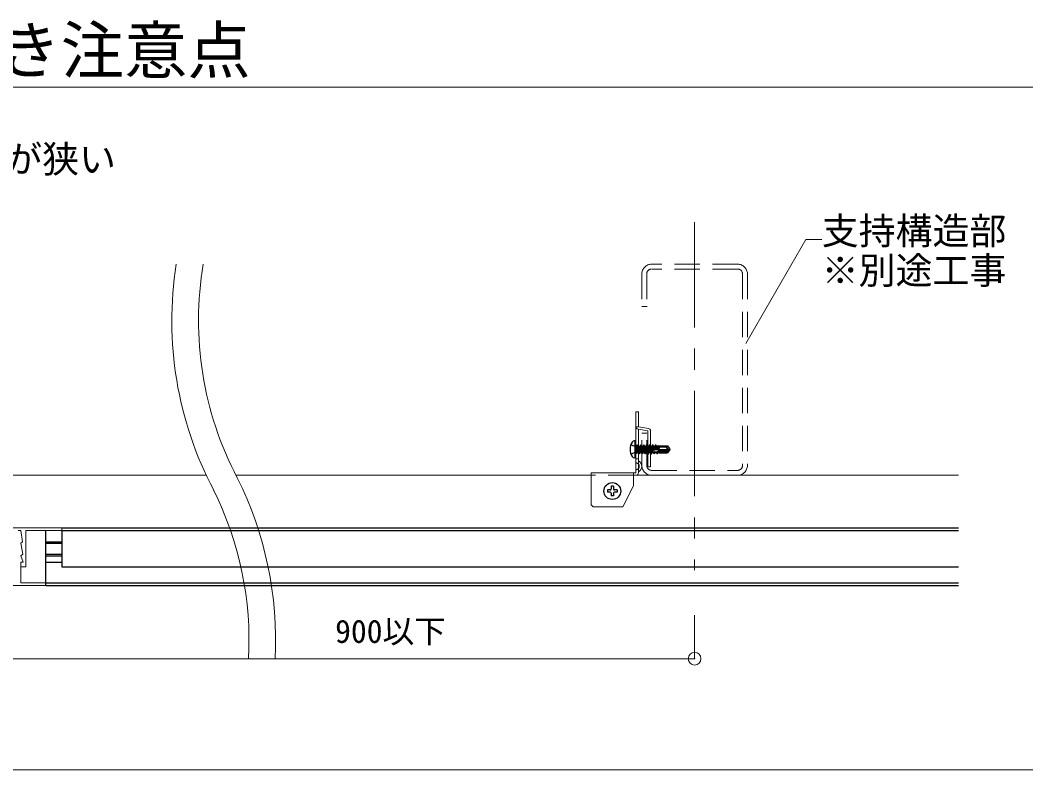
# Model space of a CAD drawing. Units: millimetres, scale not verified. Extents: x -5334 to 1950, y -1347 to 20312.
# Drawn here: x 420.6 to 897.3, y 135 to 490.4 of the extents above; entities that cross this region are included whole.
import ezdxf
from ezdxf.enums import TextEntityAlignment as Align

# ---------------------------------------------------------------- set-up
doc = ezdxf.new("R2010")
doc.units = ezdxf.units.MM
doc.header["$LTSCALE"] = 10
doc.header["$PDMODE"] = 32
doc.header["$PDSIZE"] = 6
for name, pattern in [('CHAIN1', [8, 5, -1, 1, -1]), ('DASHED1', [1.8, 1.2, -0.6]), ('LONG_DASHED1', [7, 6, -1])]:
    doc.linetypes.add(name, pattern=pattern)
for name, color, linetype, lineweight in [('4-0_中心線', 4, 'CHAIN1', 9), ('4-1_吊り材', 7, 'Continuous', 18), ('4-2_野縁受け', 3, 'Continuous', 18), ('4-3_野縁', 2, 'Continuous', 25), ('4-5_寸法', 4, 'Continuous', 9), ('4-6_文字', 7, 'Continuous', 18), ('4-9_躯体他', 4, 'Continuous', 9), ('4-B_補強金具・金具・その他', 3, 'Continuous', 18), ('4-C_ビス・アンカーボルト・強調図形', 2, 'Continuous', 25), ('F-3_野縁', 3, 'Continuous', 18), ('F-6_文字', 7, 'Continuous', 18)]:
    doc.layers.add(name, color=color, linetype=linetype, lineweight=lineweight)
doc.styles.add('ＭＳ ゴシック', font='')
doc.styles.get('ＭＳ ゴシック').set_extended_font_data('MS Gothic')

msp = doc.modelspace()

# ---------------------------------------------------------------- linework, layer by layer
at = {"layer": '4-0_中心線'}
msp.add_line((740.34, 394.66), (740.34, 229.66), dxfattribs=at)
at = {"layer": '4-1_吊り材'}
for p, q in [((261.32, 274.66), (508.85, 274.66)), ((522.92, 274.66), (691.32, 274.66)), ((711.32, 274.66), (865.34, 274.66)), ((187.1, 249.66), (865.34, 249.66)), ((533.3, 249.66), (865.34, 249.66))]:
    msp.add_line(p, q, dxfattribs=at)
at = {"layer": '4-2_野縁受け'}
for p, q in [((440.34, 249.66), (400.34, 249.66)), ((419.74, 248.46), (420.97, 248.46)), ((420.97, 248.46), (421.83, 243.15)), ((423.34, 248.46), (423.34, 231.16)), ((440.34, 248.46), (423.34, 248.46)), ((440.34, 249.66), (440.34, 248.46)), ((421.83, 243.15), (420.94, 242.46)), ((421.89, 237.2), (420.94, 242.46)), ((421.89, 237.2), (420.94, 236.46)), ((420.94, 231.16), (423.34, 231.16)), ((420.94, 223.66), (432.84, 223.66)), ((432.84, 223.66), (432.84, 222.46))]:
    msp.add_line(p, q, dxfattribs=at)
for points in [[(420.94, 223.66), (420.94, 233.46), (422.09, 233.46), (420.94, 236.46)], [(407.84, 223.66), (407.84, 222.46), (432.84, 222.46)]]:
    msp.add_lwpolyline(points, dxfattribs=at)
at = {"layer": '4-3_野縁'}
for p, q in [((432.84, 222.46), (432.84, 248.46)), ((440.34, 249.66), (865.34, 249.66)), ((440.34, 248.46), (440.34, 231.16)), ((440.34, 248.46), (865.34, 248.46)), ((432.84, 243.15), (440.34, 243.15)), ((432.84, 242.46), (440.34, 242.46)), ((432.84, 237.2), (440.34, 237.2)), ((432.84, 236.46), (440.34, 236.46)), ((432.84, 233.46), (440.34, 233.46)), ((440.34, 231.16), (865.34, 231.16)), ((432.84, 223.66), (865.34, 223.66)), ((432.84, 222.46), (865.34, 222.46))]:
    msp.add_line(p, q, dxfattribs=at)
at = {"layer": '4-5_寸法'}
for p, q in [((740.34, 187.69), (740.34, 208.36)), ((290.34, 187.69), (740.34, 187.69))]:
    msp.add_line(p, q, dxfattribs=at)
at = {"layer": '4-5_寸法', "color": 7}
msp.add_point((740.34, 187.69), dxfattribs=at)
at = {"layer": '4-6_文字'}
for p, q in [((764.58, 337.08), (793.08, 386.44)), ((793.08, 386.44), (800.58, 386.44))]:
    msp.add_line(p, q, dxfattribs=at)
for centre, radius, start, end in [((665.2, 347.89), 172.65, 171.0799, 207.7351), ((665.2, 347.89), 160.02, 170.3695, 207.7351), ((369.11, 196.27), 172.65, 357.1523, 26.5414), ((369.11, 196.27), 160.02, 356.9274, 26.5414)]:
    msp.add_arc(centre, radius, start, end, dxfattribs=at)
at = {"layer": '4-9_躯体他', "linetype": 'DASHED1'}
for p, q in [((760.74, 374.66), (719.94, 374.66)), ((760.74, 372.36), (720.14, 372.36)), ((715.34, 370.06), (715.34, 354.66)), ((717.64, 370.06), (717.64, 354.66)), ((763.04, 370.06), (763.04, 279.26)), ((765.34, 370.06), (765.34, 279.26)), ((717.84, 354.66), (715.34, 354.66)), ((715.34, 279.26), (715.34, 294.66)), ((717.64, 294.66), (715.34, 294.66)), ((717.64, 279.26), (717.64, 294.66)), ((719.94, 276.96), (760.74, 276.96)), ((760.74, 274.66), (719.94, 274.66))]:
    msp.add_line(p, q, dxfattribs=at)
for centre, radius, start, end in [((719.94, 370.06), 4.6, 90, 180), ((719.94, 370.06), 2.3, 90, 180), ((760.74, 370.06), 4.6, 0, 90), ((760.74, 370.06), 2.3, 0, 90), ((719.94, 279.26), 4.6, 180, 270), ((719.94, 279.26), 2.3, 180, 270), ((760.74, 279.26), 2.3, 270, 0), ((760.74, 279.26), 4.6, 270, 0)]:
    msp.add_arc(centre, radius, start, end, dxfattribs=at)
at = {"layer": '4-B_補強金具・金具・その他'}
for p, q in [((713.72, 304.66), (712.52, 304.66)), ((712.52, 277.26), (712.52, 304.66)), ((713.52, 296.47), (718.22, 295.65)), ((713.72, 276.31), (713.72, 296.44)), ((718.22, 278.66), (718.22, 295.65)), ((719.42, 295.65), (719.42, 278.66)), ((712.52, 280.46), (712.52, 277.26)), ((718.22, 278.66), (719.42, 278.66)), ((691.32, 260.66), (691.32, 275.86)), ((711.32, 269.66), (711.32, 275.86)), ((711.32, 274.66), (712.52, 274.66)), ((713.72, 275.86), (713.72, 276.31)), ((711.32, 269.66), (706.32, 259.66)), ((691.32, 260.66), (692.32, 259.66)), ((692.32, 259.66), (706.32, 259.66))]:
    msp.add_line(p, q, dxfattribs=at)
at = {"layer": '4-B_補強金具・金具・その他', "linetype": 'DASHED1'}
for p, q in [((713.72, 297.66), (712.52, 297.66)), ((712.52, 286.91), (713.72, 286.91)), ((712.52, 282.41), (713.72, 282.41)), ((711.32, 274.66), (691.32, 274.66))]:
    msp.add_line(p, q, dxfattribs=at)
at = {"layer": '4-B_補強金具・金具・その他'}
for points in [[(718.43, 296.83), (713.72, 297.66), (713.72, 304.66)], [(712.52, 277.26), (712.52, 275.86), (691.32, 275.86)]]:
    msp.add_lwpolyline(points, dxfattribs=at)
for centre, radius, start, end in [((713.72, 297.66), 1.2, 180, 260.0494), ((718.22, 295.65), 1.2, 0, 80.0494), ((712.52, 278.86), 2.82, 295.209, 64.791), ((712.52, 275.86), 1.2, 270, 0)]:
    msp.add_arc(centre, radius, start, end, dxfattribs=at)
at = {"layer": '4-B_補強金具・金具・その他', "linetype": 'DASHED1'}
msp.add_arc((712.52, 278.86), 1.6, 270, 90, dxfattribs=at)
at = {"layer": '4-C_ビス・アンカーボルト・強調図形'}
for p, q in [((712.02, 290.91), (711.72, 290.91)), ((712.02, 290.91), (712.02, 282.91)), ((712.52, 289.01), (712.84, 288.69)), ((712.84, 285.12), (712.84, 288.69)), ((713.32, 288.68), (712.84, 288.69)), ((713.35, 289.01), (713.32, 288.96)), ((713.32, 288.86), (713.35, 289.01)), ((713.32, 288.23), (713.45, 289.01)), ((713.32, 285.14), (713.32, 288.96)), ((713.8, 288.41), (713.32, 286.39)), ((713.35, 289.01), (713.45, 289.01)), ((713.45, 289.01), (713.8, 288.41)), ((713.74, 285.36), (714.41, 288.41)), ((714, 284.9), (714.76, 289.01)), ((714.76, 289.01), (714.41, 288.41)), ((715.21, 288.41), (714.5, 285.41)), ((714.76, 289.01), (714.86, 289.01)), ((715.17, 285.36), (715.85, 288.41)), ((715.43, 284.9), (716.19, 289.01)), ((716.19, 289.01), (715.85, 288.41)), ((716.64, 288.41), (715.93, 285.41)), ((716.19, 289.01), (716.29, 289.01)), ((716.58, 285.36), (717.26, 288.41)), ((716.84, 284.9), (717.6, 289.01)), ((717.6, 289.01), (717.26, 288.41)), ((718.05, 288.41), (717.34, 285.41)), ((717.6, 289.01), (717.7, 289.01)), ((717.96, 285.41), (718.67, 288.41)), ((718.05, 288.41), (718.67, 288.41)), ((718.31, 284.81), (719.01, 289.01)), ((719.01, 289.01), (718.67, 288.41)), ((719.46, 288.41), (718.75, 285.41)), ((719.01, 289.01), (719.11, 289.01)), ((719.37, 285.41), (720.08, 288.41)), ((719.46, 288.41), (720.08, 288.41)), ((719.72, 284.81), (720.42, 289.01)), ((720.42, 289.01), (720.08, 288.41)), ((720.87, 288.41), (720.16, 285.41)), ((720.42, 289.01), (720.52, 289.01)), ((723.52, 287.23), (720.73, 286.47)), ((720.87, 288.41), (721.49, 288.41)), ((721.05, 286.56), (721.49, 288.41)), ((721.05, 286.56), (721.48, 286.88)), ((721.48, 286.88), (721.83, 289.01)), ((721.58, 286.91), (721.48, 286.88)), ((721.83, 289.01), (721.49, 288.41)), ((721.58, 286.91), (721.9, 286.79)), ((726.86, 286.71), (721.6, 286.71)), ((721.83, 289.01), (721.93, 289.01)), ((722.28, 288.41), (721.9, 286.79)), ((722.28, 288.41), (722.9, 288.41)), ((722.56, 286.96), (722.9, 288.41)), ((722.56, 286.96), (722.85, 287.25)), ((722.85, 287.25), (723.08, 288.73)), ((723.3, 287.37), (722.85, 287.25)), ((723.08, 288.73), (722.9, 288.41)), ((723.02, 287.09), (723.02, 285.52)), ((723.08, 288.73), (723.52, 288.61)), ((723.3, 287.37), (723.52, 288.34)), ((723.3, 287.37), (723.4, 287.19)), ((723.52, 287.71), (723.4, 287.19)), ((723.52, 288.61), (727.51, 288.61)), ((723.52, 287.23), (723.52, 288.61)), ((726.47, 288.01), (723.52, 288.01)), ((726.62, 286.01), (728.03, 286.82)), ((727.12, 286.86), (726.86, 286.71)), ((727.23, 287.61), (727.27, 287.54)), ((728.03, 286.82), (727.25, 285.71)), ((727.28, 288.36), (727.51, 288.61)), ((728.44, 286.54), (727.51, 285.21)), ((728.03, 286.82), (728.52, 286.91)), ((728.44, 286.54), (728.03, 286.82)), ((728.08, 287), (728.52, 286.91)), ((728.52, 286.91), (728.44, 286.54)), ((712.52, 284.81), (712.84, 285.12)), ((713.32, 285.14), (712.84, 285.12)), ((713.32, 285.41), (713.74, 285.41)), ((714, 284.9), (713.74, 285.36)), ((714, 284.9), (714.18, 284.85)), ((714.18, 284.85), (714.5, 285.41)), ((714.5, 285.41), (715.17, 285.41)), ((715.43, 284.9), (715.17, 285.36)), ((715.43, 284.9), (715.62, 284.85)), ((715.62, 284.85), (715.93, 285.41)), ((715.93, 285.41), (716.58, 285.41)), ((716.84, 284.9), (716.58, 285.36)), ((716.84, 284.9), (717.03, 284.85)), ((717.03, 284.85), (717.34, 285.41)), ((717.34, 285.41), (717.96, 285.41)), ((718.31, 284.81), (717.96, 285.41)), ((718.31, 284.81), (718.41, 284.81)), ((718.41, 284.81), (718.75, 285.41)), ((718.75, 285.41), (719.37, 285.41)), ((719.72, 284.81), (719.37, 285.41)), ((719.72, 284.81), (719.82, 284.81)), ((719.82, 284.81), (720.16, 285.41)), ((720.16, 285.41), (720.78, 285.41)), ((720.84, 285.64), (720.59, 285.65)), ((720.78, 285.41), (720.84, 285.64)), ((721.13, 284.81), (720.78, 285.41)), ((720.84, 285.64), (721.3, 285.81)), ((721.13, 284.81), (721.3, 285.81)), ((721.13, 284.81), (721.23, 284.81)), ((721.23, 284.81), (721.4, 285.81)), ((721.23, 284.81), (721.57, 285.41)), ((721.4, 285.81), (721.3, 285.81)), ((721.4, 285.81), (721.62, 285.59)), ((721.62, 285.59), (721.57, 285.41)), ((721.57, 285.41), (722.19, 285.41)), ((722.23, 285.56), (721.62, 285.59)), ((722.19, 285.41), (722.23, 285.56)), ((722.48, 284.91), (722.19, 285.41)), ((722.23, 285.56), (722.61, 285.74)), ((722.48, 284.91), (722.61, 285.74)), ((722.48, 284.91), (722.74, 284.98)), ((722.91, 285.72), (722.61, 285.74)), ((722.74, 284.98), (722.91, 285.72)), ((722.74, 284.98), (722.98, 285.41)), ((722.91, 285.72), (723.01, 285.52)), ((723.01, 285.52), (722.98, 285.41)), ((722.98, 285.41), (723.52, 285.41)), ((723.52, 285.49), (723.01, 285.52)), ((726.62, 286.01), (723.02, 286.01)), ((727.25, 285.71), (723.02, 285.71)), ((723.52, 285.21), (723.52, 285.49)), ((723.52, 285.21), (727.51, 285.21)), ((727.25, 285.71), (727.51, 285.21)), ((700.32, 267.66), (699.02, 267.66)), ((699.02, 267.66), (699.02, 266.66)), ((701.82, 269.46), (700.82, 269.46)), ((700.82, 269.46), (700.82, 268.16)), ((701.82, 269.46), (701.82, 268.16)), ((703.62, 267.66), (702.32, 267.66)), ((703.62, 267.66), (703.62, 266.66)), ((700.32, 266.66), (699.02, 266.66)), ((700.82, 266.16), (700.82, 264.86)), ((701.82, 264.86), (700.82, 264.86)), ((701.82, 266.16), (701.82, 264.86)), ((703.62, 266.66), (702.32, 266.66))]:
    msp.add_line(p, q, dxfattribs=at)
at = {"layer": '4-C_ビス・アンカーボルト・強調図形', "linetype": 'LONG_DASHED1'}
for p, q in [((710.15, 289.21), (712.46, 288.05)), ((713.07, 286.91), (712.46, 288.05)), ((713.07, 286.91), (712.46, 285.76)), ((710.15, 284.61), (712.46, 285.76))]:
    msp.add_line(p, q, dxfattribs=at)
at = {"layer": '4-C_ビス・アンカーボルト・強調図形'}
for points in [[(713.77, 288.45), (714.39, 288.41), (714.41, 288.41)], [(714.18, 284.85), (714.86, 289.01), (715.21, 288.41)], [(715.2, 288.45), (715.82, 288.41), (715.85, 288.41)], [(715.62, 284.85), (716.29, 289.01), (716.64, 288.41)], [(716.61, 288.45), (717.23, 288.41), (717.26, 288.41)], [(717.03, 284.85), (717.7, 289.01), (718.05, 288.41)], [(718.41, 284.81), (719.11, 289.01), (719.46, 288.41)], [(719.82, 284.81), (720.52, 289.01), (720.87, 288.41)], [(721.58, 286.91), (721.93, 289.01), (722.28, 288.41)], [(727.51, 288.61), (728.44, 287.27), (728.52, 286.91)]]:
    msp.add_lwpolyline(points, dxfattribs=at)
msp.add_circle((701.32, 267.16), 4, dxfattribs=at)
for centre, radius, start, end in [((711.72, 289.71), 1.2, 90, 148.1092), ((712.02, 290.41), 0.5, 0, 90), ((716.22, 286.91), 6.5, 148.1092, 211.8908), ((721.27, 285.96), 0.75, 136.4554, 203.9207), ((726.47, 289.1), 1.1, 270, 317.1543), ((726.47, 287.08), 0.921, 35, 90), ((727.71, 287.95), 0.594, 137.1543, 215), ((726.88, 287.27), 0.479, 300, 35), ((727.79, 285.69), 1.34, 77.5, 120), ((728.37, 288.32), 1.34, 215, 257.5), ((711.72, 284.11), 1.2, 211.8908, 270), ((712.02, 283.41), 0.5, 270, 0), ((700.32, 268.16), 0.5, 270, 0), ((702.32, 268.16), 0.5, 180, 270), ((700.32, 266.16), 0.5, 0, 90), ((702.32, 266.16), 0.5, 90, 180)]:
    msp.add_arc(centre, radius, start, end, dxfattribs=at)
at = {"layer": 'F-3_野縁'}
for p, q in [((20, 458.5), (1910, 458.5)), ((1910, 135), (20, 135))]:
    msp.add_line(p, q, dxfattribs=at)

# ---------------------------------------------------------------- texts
at = {"layer": '4-5_寸法', "style": 'ＭＳ ゴシック'}
msp.add_text('900以下', height=11, dxfattribs=at).set_placement((569.96, 191.88), align=Align.BOTTOM_LEFT)
at = {"layer": '4-6_文字', "style": 'ＭＳ ゴシック'}
for s, p in [('施工スペースが狭い', (308.57, 414.2)), ('支持構造部', (800.58, 380.19)), ('※別途工事', (800.58, 361.45))]:
    msp.add_text(s, height=12.83, dxfattribs=at).set_placement(p, align=Align.BOTTOM_LEFT)
at = {"layer": 'F-6_文字', "style": 'ＭＳ ゴシック'}
msp.add_text('□壁際端部の支持構造部の向き注意点', height=21.99, dxfattribs=at).set_placement((20, 458.5), align=Align.BOTTOM_LEFT)

doc.saveas('drawing.dxf')
